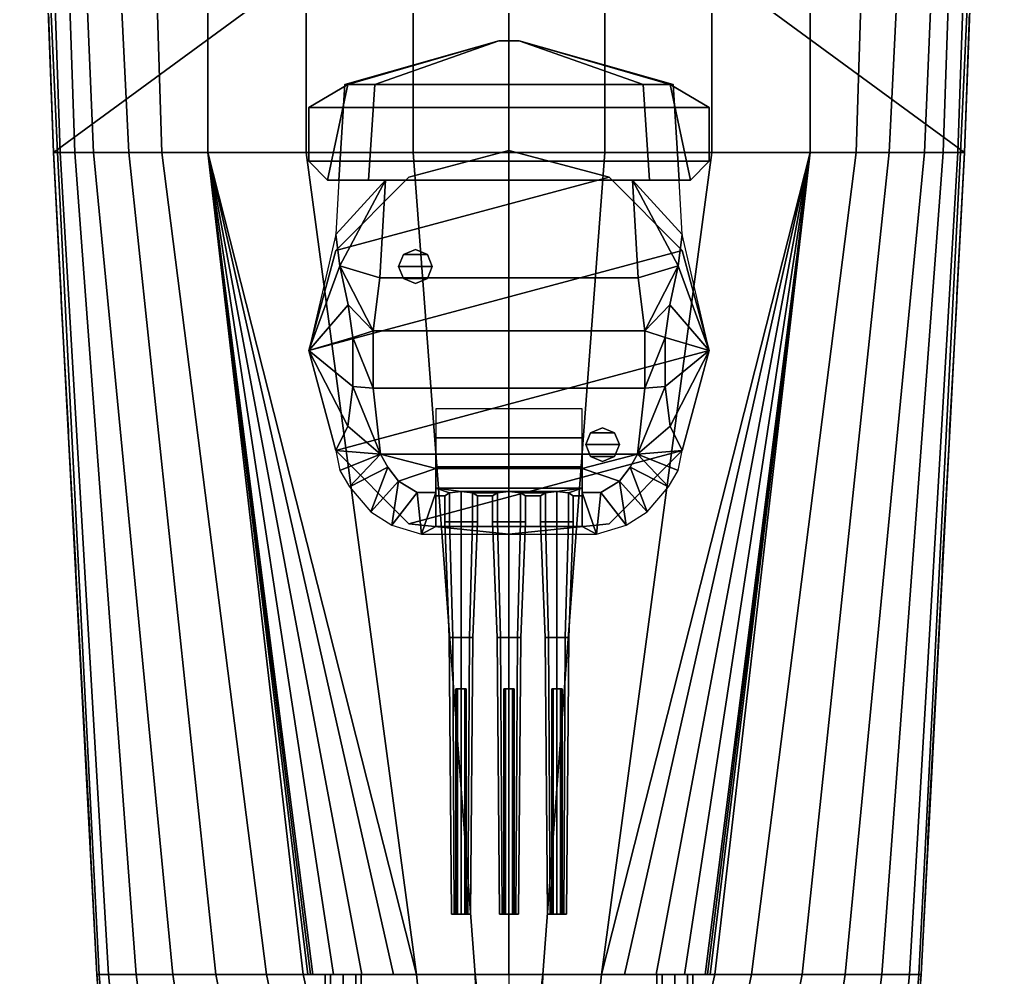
# Model space of a CAD drawing. Header units: millimetres. Extents: x -9 to 9, y -100 to 98.
# Drawn here: x -8.68 to 8.68, y -67.51 to -50.52 of the extents above; entities that cross this region are included whole.
import ezdxf

# ---------------------------------------------------------------- set-up
doc = ezdxf.new("R2010")
doc.units = ezdxf.units.MM
for name, color, linetype in [('barrel', 1, 'Continuous'), ('railings', 6, 'Continuous'), ('sleeve', 5, 'Continuous'), ('superstructure', 3, 'Continuous'), ('turret', 2, 'Continuous')]:
    doc.layers.add(name, color=color, linetype=linetype)

msp = doc.modelspace()

# ---------------------------------------------------------------- linework, layer by layer
for points in [[(-8.68, -38.17, 3.52), (-8.46, -38.17, 0.64), (-7.96, -52.88, 1.16), (-8.01, -52.88, 3.52)], [(-8.63, -38.17, 4.91), (-8.68, -38.17, 3.52), (-8.01, -52.88, 3.52), (-8.08, -52.88, 4.91)], [(-8.46, -38.17, 0.64), (-8.2, -38.17, -1.15), (-7.7, -52.88, -0.1), (-7.96, -52.88, 1.16)], [(-8.2, -38.17, -1.15), (-7.99, -38.17, -1.86), (-7.37, -52.88, -1.01), (-7.7, -52.88, -0.1)], [(-7.99, -38.17, -1.86), (-7.47, -38.17, -2.84), (-6.74, -52.88, -2.09), (-7.37, -52.88, -1.01)], [(-7.47, -38.17, -2.84), (-6.62, -38.17, -3.81), (-6.16, -52.88, -2.72), (-6.74, -52.88, -2.09)], [(-6.62, -38.17, -3.81), (-5.34, -38.17, -4.64), (-5.34, -52.88, -3.38), (-6.16, -52.88, -2.72)], [(-5.34, -38.17, -4.64), (-3.6, -38.17, -5.19), (-3.6, -52.88, -4.47), (-5.34, -52.88, -3.38)], [(-3.6, -38.17, -5.19), (-1.7, -38.17, -5.62), (-1.7, -52.88, -5.37), (-3.6, -52.88, -4.47)], [(0, -52.88, -5.97), (-1.7, -52.88, -5.37), (-1.7, -38.17, -5.62), (0, -38.17, -5.97)], [(0, -38.17, -5.97), (1.7, -38.17, -5.62), (1.7, -52.88, -5.37), (0, -52.88, -5.97)], [(3.6, -52.88, -4.47), (1.7, -52.88, -5.37), (1.7, -38.17, -5.62), (3.6, -38.17, -5.19)], [(5.34, -52.88, -3.38), (3.6, -52.88, -4.47), (3.6, -38.17, -5.19), (5.34, -38.17, -4.64)], [(6.16, -52.88, -2.72), (5.34, -52.88, -3.38), (5.34, -38.17, -4.64), (6.62, -38.17, -3.81)], [(6.74, -52.88, -2.09), (6.16, -52.88, -2.72), (6.62, -38.17, -3.81), (7.47, -38.17, -2.84)], [(7.37, -52.88, -1.01), (6.74, -52.88, -2.09), (7.47, -38.17, -2.84), (7.99, -38.17, -1.86)], [(7.7, -52.88, -0.1), (7.37, -52.88, -1.01), (7.99, -38.17, -1.86), (8.2, -38.17, -1.15)], [(7.96, -52.88, 1.16), (7.7, -52.88, -0.1), (8.2, -38.17, -1.15), (8.46, -38.17, 0.64)], [(8.01, -52.88, 3.52), (7.96, -52.88, 1.16), (8.46, -38.17, 0.64), (8.68, -38.17, 3.52)], [(8.08, -52.88, 4.91), (8.01, -52.88, 3.52), (8.68, -38.17, 3.52), (8.63, -38.17, 4.91)], [(-8.08, -52.88, 4.91), (-8.01, -52.88, 3.52), (-7.27, -67.46, 3.52), (-7.31, -67.46, 4.91)], [(-8.01, -52.88, 3.52), (-7.96, -52.88, 1.16), (-7.1, -67.46, 2.1), (-7.27, -67.46, 3.52)], [(-7.96, -52.88, 1.16), (-7.7, -52.88, -0.1), (-6.61, -67.46, 0.5), (-7.1, -67.46, 2.1)], [(-7.7, -52.88, -0.1), (-7.37, -52.88, -1.01), (-5.96, -67.46, -0.76), (-6.61, -67.46, 0.5)], [(-7.37, -52.88, -1.01), (-6.74, -52.88, -2.09), (-5.2, -67.46, -1.78), (-5.96, -67.46, -0.76)], [(-6.74, -52.88, -2.09), (-6.16, -52.88, -2.72), (-4.3, -67.46, -2.62), (-5.2, -67.46, -1.78)], [(-6.16, -52.88, -2.72), (-5.34, -52.88, -3.38), (-3.65, -67.46, -3.14), (-4.3, -67.46, -2.62)], [(-5.34, -52.88, -3.38), (-5.34, -52.88, -3.38), (-1.64, -67.46, -4.29), (-2.05, -67.46, -4.29)], [(-5.34, -52.88, -3.38), (-5.34, -52.88, -3.38), (-2.05, -67.46, -4.29), (-2.61, -67.46, -4.65)], [(-5.34, -52.88, -3.38), (-5.34, -52.88, -3.38), (-2.61, -67.46, -4.65), (-3.11, -67.46, -4.65)], [(-5.34, -52.88, -3.38), (-5.34, -52.88, -3.38), (-3.11, -67.46, -4.65), (-3.48, -67.46, -4.42)], [(-5.34, -52.88, -3.38), (-5.34, -52.88, -3.38), (-3.48, -67.46, -4.42), (-3.57, -67.46, -4.1)], [(-5.34, -52.88, -3.38), (-5.34, -52.88, -3.38), (-3.57, -67.46, -4.1), (-3.57, -67.46, -3.78)], [(-5.34, -52.88, -3.38), (-5.34, -52.88, -3.38), (-3.57, -67.46, -3.78), (-3.52, -67.46, -3.68)], [(-5.34, -52.88, -3.38), (-5.34, -52.88, -3.38), (-3.52, -67.46, -3.68), (-3.52, -67.46, -3.46)], [(-5.34, -52.88, -3.38), (-5.34, -52.88, -3.38), (-3.52, -67.46, -3.46), (-3.65, -67.46, -3.14)], [(-5.34, -52.88, -3.38), (-3.6, -52.88, -4.47), (-1.64, -67.46, -4.29)], [(-3.6, -52.88, -4.47), (-1.7, -52.88, -5.37), (-0.6, -67.46, -5.18), (-1.64, -67.46, -4.29)], [(-3.074, -54.615, 5.87), (1.775, -53.316, 5.87), (0, -52.84, 5.87), (-1.775, -53.316, 5.87)], [(0, -52.84, 4.91), (-1.775, -53.316, 4.91), (-1.775, -53.316, 5.87), (0, -52.84, 5.87)], [(0, -67.46, -5.97), (-0.6, -67.46, -5.18), (-1.7, -52.88, -5.37), (0, -52.88, -5.97)], [(1.775, -53.316, 4.91), (0, -52.84, 4.91), (0, -52.84, 5.87), (1.775, -53.316, 5.87)], [(0, -52.88, -5.97), (1.7, -52.88, -5.37), (0.6, -67.46, -5.18), (0, -67.46, -5.97)], [(1.64, -67.46, -4.29), (0.6, -67.46, -5.18), (1.7, -52.88, -5.37), (3.6, -52.88, -4.47)], [(1.64, -67.46, -4.29), (1.64, -67.46, -4.29), (3.6, -52.88, -4.47), (5.34, -52.88, -3.38)], [(2.05, -67.46, -4.29), (1.64, -67.46, -4.29), (5.34, -52.88, -3.38)], [(2.61, -67.46, -4.65), (2.05, -67.46, -4.29), (5.34, -52.88, -3.38)], [(3.11, -67.46, -4.65), (2.61, -67.46, -4.65), (5.34, -52.88, -3.38)], [(3.48, -67.46, -4.42), (3.11, -67.46, -4.65), (5.34, -52.88, -3.38)], [(3.57, -67.46, -4.1), (3.48, -67.46, -4.42), (5.34, -52.88, -3.38)], [(3.52, -67.46, -3.68), (3.57, -67.46, -3.78), (5.34, -52.88, -3.38)], [(3.52, -67.46, -3.46), (3.52, -67.46, -3.68), (5.34, -52.88, -3.38)], [(3.65, -67.46, -3.14), (3.52, -67.46, -3.46), (5.34, -52.88, -3.38)], [(3.57, -67.46, -3.78), (3.57, -67.46, -4.1), (5.34, -52.88, -3.38)], [(4.3, -67.46, -2.62), (3.65, -67.46, -3.14), (5.34, -52.88, -3.38), (6.16, -52.88, -2.72)], [(5.2, -67.46, -1.78), (4.3, -67.46, -2.62), (6.16, -52.88, -2.72), (6.74, -52.88, -2.09)], [(5.96, -67.46, -0.76), (5.2, -67.46, -1.78), (6.74, -52.88, -2.09), (7.37, -52.88, -1.01)], [(6.61, -67.46, 0.5), (5.96, -67.46, -0.76), (7.37, -52.88, -1.01), (7.7, -52.88, -0.1)], [(7.1, -67.46, 2.1), (6.61, -67.46, 0.5), (7.7, -52.88, -0.1), (7.96, -52.88, 1.16)], [(7.27, -67.46, 3.52), (7.1, -67.46, 2.1), (7.96, -52.88, 1.16), (8.01, -52.88, 3.52)], [(7.31, -67.46, 4.91), (7.27, -67.46, 3.52), (8.01, -52.88, 3.52), (8.08, -52.88, 4.91)], [(-3.55, -56.39, 5.87), (3.074, -54.615, 5.87), (1.775, -53.316, 5.87), (-3.074, -54.615, 5.87)], [(-1.775, -53.316, 4.91), (-3.074, -54.615, 4.91), (-3.074, -54.615, 5.87), (-1.775, -53.316, 5.87)], [(3.074, -54.615, 4.91), (1.775, -53.316, 4.91), (1.775, -53.316, 5.87), (3.074, -54.615, 5.87)], [(-3.074, -54.615, 4.91), (-3.55, -56.39, 4.91), (-3.55, -56.39, 5.87), (-3.074, -54.615, 5.87)], [(-3.074, -58.165, 5.87), (3.55, -56.39, 5.87), (3.074, -54.615, 5.87), (-3.55, -56.39, 5.87)], [(3.55, -56.39, 4.91), (3.074, -54.615, 4.91), (3.074, -54.615, 5.87), (3.55, -56.39, 5.87)], [(-3.55, -56.39, 4.91), (-3.074, -58.165, 4.91), (-3.074, -58.165, 5.87), (-3.55, -56.39, 5.87)], [(-1.775, -59.464, 5.87), (3.074, -58.165, 5.87), (3.55, -56.39, 5.87), (-3.074, -58.165, 5.87)], [(3.074, -58.165, 4.91), (3.55, -56.39, 4.91), (3.55, -56.39, 5.87), (3.074, -58.165, 5.87)], [(-3.074, -58.165, 4.91), (-1.775, -59.464, 4.91), (-1.775, -59.464, 5.87), (-3.074, -58.165, 5.87)], [(0, -59.65, 5.87), (1.775, -59.464, 5.87), (3.074, -58.165, 5.87), (-1.775, -59.464, 5.87)], [(1.775, -59.464, 4.91), (3.074, -58.165, 4.91), (3.074, -58.165, 5.87), (1.775, -59.464, 5.87)], [(-1.775, -59.464, 4.91), (0, -59.65, 4.91), (0, -59.65, 5.87), (-1.775, -59.464, 5.87)], [(0, -59.65, 4.91), (1.775, -59.464, 4.91), (1.775, -59.464, 5.87), (0, -59.65, 5.87)], [(-7.31, -67.46, 4.91), (-7.27, -67.46, 3.52), (-6.05, -82.18, 3.52), (-6.21, -82.18, 4.94)], [(-7.27, -67.46, 3.52), (-7.1, -67.46, 2.1), (-5.59, -82.18, 2.1), (-6.05, -82.18, 3.52)], [(-7.1, -67.46, 2.1), (-6.61, -67.46, 0.5), (-4.76, -82.18, 0.5), (-5.59, -82.18, 2.1)], [(-6.61, -67.46, 0.5), (-5.96, -67.46, -0.76), (-3.67, -82.18, -0.76), (-4.76, -82.18, 0.5)], [(-5.96, -67.46, -0.76), (-5.2, -67.46, -1.78), (-2.27, -82.18, -1.78), (-3.67, -82.18, -0.76)], [(-5.2, -67.46, -1.78), (-4.3, -67.46, -2.62), (-1.22, -82.18, -2.15), (-2.27, -82.18, -1.78)], [(-4.3, -67.46, -2.62), (-3.65, -67.46, -3.14), (-0.29, -82.18, -2.91), (-1.22, -82.18, -2.15)], [(-3.65, -67.46, -3.14), (-1.64, -67.46, -4.29), (-0.15, -82.18, -3.04), (-0.29, -82.18, -2.91)], [(-3.52, -67.46, -3.46), (-1.64, -67.46, -4.29), (-1.64, -67.46, -4.29), (-3.65, -67.46, -3.14)], [(-3.48, -67.46, -4.42), (-3.11, -67.46, -4.65), (-2.61, -67.46, -4.65), (-3.57, -67.46, -4.1)], [(-3.57, -67.46, -4.1), (-2.61, -67.46, -4.65), (-2.05, -67.46, -4.29), (-3.57, -67.46, -3.78)], [(-3.57, -67.46, -3.78), (-2.05, -67.46, -4.29), (-1.64, -67.46, -4.29), (-3.52, -67.46, -3.68)], [(-3.52, -67.46, -3.68), (-1.64, -67.46, -4.29), (-1.64, -67.46, -4.29), (-3.52, -67.46, -3.46)], [(-3.26, -77.27, -4.35), (-3.166, -77.27, -4.124), (-3.166, -67.46, -3.874), (-3.26, -67.46, -4.1)], [(-3.166, -77.27, -4.576), (-3.26, -77.27, -4.35), (-3.26, -67.46, -4.1), (-3.166, -67.46, -4.326)], [(-3.166, -77.27, -4.124), (-2.94, -77.27, -4.03), (-2.94, -67.46, -3.78), (-3.166, -67.46, -3.874)], [(-2.94, -77.27, -4.67), (-3.166, -77.27, -4.576), (-3.166, -67.46, -4.326), (-2.94, -67.46, -4.42)], [(-2.94, -77.27, -4.03), (-2.714, -77.27, -4.124), (-2.714, -67.46, -3.874), (-2.94, -67.46, -3.78)], [(-2.714, -77.27, -4.576), (-2.94, -77.27, -4.67), (-2.94, -67.46, -4.42), (-2.714, -67.46, -4.326)], [(-2.714, -77.27, -4.124), (-2.62, -77.27, -4.35), (-2.62, -67.46, -4.1), (-2.714, -67.46, -3.874)], [(-2.62, -77.27, -4.35), (-2.714, -77.27, -4.576), (-2.714, -67.46, -4.326), (-2.62, -67.46, -4.1)], [(-1.64, -67.46, -4.29), (-0.6, -67.46, -5.18), (-0.15, -82.18, -3.04)], [(0, -72.51, -5.97), (0, -72.51, -5.97), (-0.6, -67.46, -5.18), (0, -67.46, -5.97)], [(0, -72.51, -5.97), (0, -72.51, -5.97), (-0.15, -80.46, -3.56), (-0.6, -67.46, -5.18)], [(-0.15, -82.18, -3.04), (-0.6, -67.46, -5.18), (-0.15, -80.46, -3.56)], [(0.6, -67.46, -5.18), (0.15, -80.46, -3.56), (0, -72.51, -5.97)], [(0.29, -82.18, -2.91), (0.15, -82.18, -3.04), (1.64, -67.46, -4.29), (3.65, -67.46, -3.14)], [(0.15, -82.18, -3.04), (0.15, -82.18, -3.04), (0.6, -67.46, -5.18), (1.64, -67.46, -4.29)], [(0.15, -80.46, -3.56), (0.15, -80.46, -3.56), (0.6, -67.46, -5.18), (0.15, -82.18, -3.04)], [(1.22, -82.18, -2.15), (0.29, -82.18, -2.91), (3.65, -67.46, -3.14), (4.3, -67.46, -2.62)], [(2.27, -82.18, -1.78), (1.22, -82.18, -2.15), (4.3, -67.46, -2.62), (5.2, -67.46, -1.78)], [(3.52, -67.46, -3.68), (1.64, -67.46, -4.29), (2.05, -67.46, -4.29), (3.57, -67.46, -3.78)], [(3.52, -67.46, -3.46), (1.64, -67.46, -4.29), (1.64, -67.46, -4.29), (3.52, -67.46, -3.68)], [(3.65, -67.46, -3.14), (1.64, -67.46, -4.29), (1.64, -67.46, -4.29), (3.52, -67.46, -3.46)], [(3.57, -67.46, -3.78), (2.05, -67.46, -4.29), (2.61, -67.46, -4.65), (3.57, -67.46, -4.1)], [(3.67, -82.18, -0.76), (2.27, -82.18, -1.78), (5.2, -67.46, -1.78), (5.96, -67.46, -0.76)], [(3.57, -67.46, -4.1), (2.61, -67.46, -4.65), (3.11, -67.46, -4.65), (3.48, -67.46, -4.42)], [(2.62, -77.27, -4.35), (2.714, -77.27, -4.124), (2.714, -67.46, -3.874), (2.62, -67.46, -4.1)], [(2.714, -77.27, -4.576), (2.62, -77.27, -4.35), (2.62, -67.46, -4.1), (2.714, -67.46, -4.326)], [(2.714, -77.27, -4.124), (2.94, -77.27, -4.03), (2.94, -67.46, -3.78), (2.714, -67.46, -3.874)], [(2.94, -77.27, -4.67), (2.714, -77.27, -4.576), (2.714, -67.46, -4.326), (2.94, -67.46, -4.42)], [(2.94, -77.27, -4.03), (3.166, -77.27, -4.124), (3.166, -67.46, -3.874), (2.94, -67.46, -3.78)], [(3.166, -77.27, -4.576), (2.94, -77.27, -4.67), (2.94, -67.46, -4.42), (3.166, -67.46, -4.326)], [(3.166, -77.27, -4.124), (3.26, -77.27, -4.35), (3.26, -67.46, -4.1), (3.166, -67.46, -3.874)], [(3.26, -77.27, -4.35), (3.166, -77.27, -4.576), (3.166, -67.46, -4.326), (3.26, -67.46, -4.1)], [(4.76, -82.18, 0.5), (3.67, -82.18, -0.76), (5.96, -67.46, -0.76), (6.61, -67.46, 0.5)], [(5.59, -82.18, 2.1), (4.76, -82.18, 0.5), (6.61, -67.46, 0.5), (7.1, -67.46, 2.1)], [(6.05, -82.18, 3.52), (5.59, -82.18, 2.1), (7.1, -67.46, 2.1), (7.27, -67.46, 3.52)], [(6.21, -82.18, 4.94), (6.05, -82.18, 3.52), (7.27, -67.46, 3.52), (7.31, -67.46, 4.91)]]:
    msp.add_3dface(points)
at = {"layer": 'barrel'}
for points in [[(-1.055, -59.43, 7.535), (-1.14, -59.43, 7.33), (-1.06, -61.48, 7.33), (-0.998, -61.48, 7.478)], [(-1.14, -59.43, 7.33), (-1.055, -59.43, 7.125), (-0.998, -61.48, 7.182), (-1.06, -61.48, 7.33)], [(-0.85, -59.43, 7.62), (-1.055, -59.43, 7.535), (-0.998, -61.48, 7.478), (-0.85, -61.48, 7.54)], [(-1.055, -59.43, 7.125), (-0.85, -59.43, 7.04), (-0.85, -61.48, 7.12), (-0.998, -61.48, 7.182)], [(-0.645, -59.43, 7.535), (-0.85, -59.43, 7.62), (-0.85, -61.48, 7.54), (-0.702, -61.48, 7.478)], [(-0.85, -59.43, 7.04), (-0.645, -59.43, 7.125), (-0.702, -61.48, 7.182), (-0.85, -61.48, 7.12)], [(-0.56, -59.43, 7.33), (-0.645, -59.43, 7.535), (-0.702, -61.48, 7.478), (-0.64, -61.48, 7.33)], [(-0.645, -59.43, 7.125), (-0.56, -59.43, 7.33), (-0.64, -61.48, 7.33), (-0.702, -61.48, 7.182)], [(-0.29, -59.43, 7.33), (-0.205, -59.43, 7.125), (-0.148, -61.48, 7.182), (-0.21, -61.48, 7.33)], [(-0.205, -59.43, 7.535), (-0.29, -59.43, 7.33), (-0.21, -61.48, 7.33), (-0.148, -61.48, 7.478)], [(-0.205, -59.43, 7.125), (0, -59.43, 7.04), (0, -61.48, 7.12), (-0.148, -61.48, 7.182)], [(0, -59.43, 7.62), (-0.205, -59.43, 7.535), (-0.148, -61.48, 7.478), (0, -61.48, 7.54)], [(0, -59.43, 7.04), (0.205, -59.43, 7.125), (0.148, -61.48, 7.182), (0, -61.48, 7.12)], [(0.205, -59.43, 7.535), (0, -59.43, 7.62), (0, -61.48, 7.54), (0.148, -61.48, 7.478)], [(0.205, -59.43, 7.125), (0.29, -59.43, 7.33), (0.21, -61.48, 7.33), (0.148, -61.48, 7.182)], [(0.29, -59.43, 7.33), (0.205, -59.43, 7.535), (0.148, -61.48, 7.478), (0.21, -61.48, 7.33)], [(0.645, -59.43, 7.535), (0.56, -59.43, 7.33), (0.64, -61.48, 7.33), (0.702, -61.48, 7.478)], [(0.56, -59.43, 7.33), (0.645, -59.43, 7.125), (0.702, -61.48, 7.182), (0.64, -61.48, 7.33)], [(0.85, -59.43, 7.62), (0.645, -59.43, 7.535), (0.702, -61.48, 7.478), (0.85, -61.48, 7.54)], [(0.645, -59.43, 7.125), (0.85, -59.43, 7.04), (0.85, -61.48, 7.12), (0.702, -61.48, 7.182)], [(1.055, -59.43, 7.535), (0.85, -59.43, 7.62), (0.85, -61.48, 7.54), (0.998, -61.48, 7.478)], [(0.85, -59.43, 7.04), (1.055, -59.43, 7.125), (0.998, -61.48, 7.182), (0.85, -61.48, 7.12)], [(1.14, -59.43, 7.33), (1.055, -59.43, 7.535), (0.998, -61.48, 7.478), (1.06, -61.48, 7.33)], [(1.055, -59.43, 7.125), (1.14, -59.43, 7.33), (1.06, -61.48, 7.33), (0.998, -61.48, 7.182)], [(-0.998, -61.48, 7.478), (-1.06, -61.48, 7.33), (-1.02, -66.39, 7.33), (-0.97, -66.39, 7.45)], [(-1.06, -61.48, 7.33), (-0.998, -61.48, 7.182), (-0.97, -66.39, 7.21), (-1.02, -66.39, 7.33)], [(-0.85, -61.48, 7.54), (-0.998, -61.48, 7.478), (-0.97, -66.39, 7.45), (-0.85, -66.39, 7.5)], [(-0.998, -61.48, 7.182), (-0.85, -61.48, 7.12), (-0.85, -66.39, 7.16), (-0.97, -66.39, 7.21)], [(-0.702, -61.48, 7.478), (-0.85, -61.48, 7.54), (-0.85, -66.39, 7.5), (-0.73, -66.39, 7.45)], [(-0.85, -61.48, 7.12), (-0.702, -61.48, 7.182), (-0.73, -66.39, 7.21), (-0.85, -66.39, 7.16)], [(-0.64, -61.48, 7.33), (-0.702, -61.48, 7.478), (-0.73, -66.39, 7.45), (-0.68, -66.39, 7.33)], [(-0.702, -61.48, 7.182), (-0.64, -61.48, 7.33), (-0.68, -66.39, 7.33), (-0.73, -66.39, 7.21)], [(-0.21, -61.48, 7.33), (-0.148, -61.48, 7.182), (-0.12, -66.39, 7.21), (-0.17, -66.39, 7.33)], [(-0.148, -61.48, 7.478), (-0.21, -61.48, 7.33), (-0.17, -66.39, 7.33), (-0.12, -66.39, 7.45)], [(-0.148, -61.48, 7.182), (0, -61.48, 7.12), (0, -66.39, 7.16), (-0.12, -66.39, 7.21)], [(0, -61.48, 7.54), (-0.148, -61.48, 7.478), (-0.12, -66.39, 7.45), (0, -66.39, 7.5)], [(0, -61.48, 7.12), (0.148, -61.48, 7.182), (0.12, -66.39, 7.21), (0, -66.39, 7.16)], [(0.148, -61.48, 7.478), (0, -61.48, 7.54), (0, -66.39, 7.5), (0.12, -66.39, 7.45)], [(0.148, -61.48, 7.182), (0.21, -61.48, 7.33), (0.17, -66.39, 7.33), (0.12, -66.39, 7.21)], [(0.21, -61.48, 7.33), (0.148, -61.48, 7.478), (0.12, -66.39, 7.45), (0.17, -66.39, 7.33)], [(0.702, -61.48, 7.478), (0.64, -61.48, 7.33), (0.68, -66.39, 7.33), (0.73, -66.39, 7.45)], [(0.64, -61.48, 7.33), (0.702, -61.48, 7.182), (0.73, -66.39, 7.21), (0.68, -66.39, 7.33)], [(0.85, -61.48, 7.54), (0.702, -61.48, 7.478), (0.73, -66.39, 7.45), (0.85, -66.39, 7.5)], [(0.702, -61.48, 7.182), (0.85, -61.48, 7.12), (0.85, -66.39, 7.16), (0.73, -66.39, 7.21)], [(0.998, -61.48, 7.478), (0.85, -61.48, 7.54), (0.85, -66.39, 7.5), (0.97, -66.39, 7.45)], [(0.85, -61.48, 7.12), (0.998, -61.48, 7.182), (0.97, -66.39, 7.21), (0.85, -66.39, 7.16)], [(1.06, -61.48, 7.33), (0.998, -61.48, 7.478), (0.97, -66.39, 7.45), (1.02, -66.39, 7.33)], [(0.998, -61.48, 7.182), (1.06, -61.48, 7.33), (1.02, -66.39, 7.33), (0.97, -66.39, 7.21)], [(-0.94, -66.39, 7.33), (-0.914, -66.39, 7.266), (-0.914, -62.39, 7.266), (-0.94, -62.39, 7.33)], [(-0.914, -66.39, 7.394), (-0.94, -66.39, 7.33), (-0.94, -62.39, 7.33), (-0.914, -62.39, 7.394)], [(-0.914, -66.39, 7.266), (-0.85, -66.39, 7.24), (-0.85, -62.39, 7.24), (-0.914, -62.39, 7.266)], [(-0.85, -66.39, 7.42), (-0.914, -66.39, 7.394), (-0.914, -62.39, 7.394), (-0.85, -62.39, 7.42)], [(-0.85, -66.39, 7.24), (-0.786, -66.39, 7.266), (-0.786, -62.39, 7.266), (-0.85, -62.39, 7.24)], [(-0.786, -66.39, 7.394), (-0.85, -66.39, 7.42), (-0.85, -62.39, 7.42), (-0.786, -62.39, 7.394)], [(-0.786, -66.39, 7.266), (-0.76, -66.39, 7.33), (-0.76, -62.39, 7.33), (-0.786, -62.39, 7.266)], [(-0.76, -66.39, 7.33), (-0.786, -66.39, 7.394), (-0.786, -62.39, 7.394), (-0.76, -62.39, 7.33)], [(-0.064, -66.39, 7.394), (-0.09, -66.39, 7.33), (-0.09, -62.39, 7.33), (-0.064, -62.39, 7.394)], [(-0.09, -66.39, 7.33), (-0.064, -66.39, 7.266), (-0.064, -62.39, 7.266), (-0.09, -62.39, 7.33)], [(0, -66.39, 7.42), (-0.064, -66.39, 7.394), (-0.064, -62.39, 7.394), (0, -62.39, 7.42)], [(-0.064, -66.39, 7.266), (0, -66.39, 7.24), (0, -62.39, 7.24), (-0.064, -62.39, 7.266)], [(0.064, -66.39, 7.394), (0, -66.39, 7.42), (0, -62.39, 7.42), (0.064, -62.39, 7.394)], [(0, -66.39, 7.24), (0.064, -66.39, 7.266), (0.064, -62.39, 7.266), (0, -62.39, 7.24)], [(0.09, -66.39, 7.33), (0.064, -66.39, 7.394), (0.064, -62.39, 7.394), (0.09, -62.39, 7.33)], [(0.064, -66.39, 7.266), (0.09, -66.39, 7.33), (0.09, -62.39, 7.33), (0.064, -62.39, 7.266)], [(0.76, -66.39, 7.33), (0.786, -66.39, 7.266), (0.786, -62.39, 7.266), (0.76, -62.39, 7.33)], [(0.786, -66.39, 7.394), (0.76, -66.39, 7.33), (0.76, -62.39, 7.33), (0.786, -62.39, 7.394)], [(0.786, -66.39, 7.266), (0.85, -66.39, 7.24), (0.85, -62.39, 7.24), (0.786, -62.39, 7.266)], [(0.85, -66.39, 7.42), (0.786, -66.39, 7.394), (0.786, -62.39, 7.394), (0.85, -62.39, 7.42)], [(0.85, -66.39, 7.24), (0.914, -66.39, 7.266), (0.914, -62.39, 7.266), (0.85, -62.39, 7.24)], [(0.914, -66.39, 7.394), (0.85, -66.39, 7.42), (0.85, -62.39, 7.42), (0.914, -62.39, 7.394)], [(0.914, -66.39, 7.266), (0.94, -66.39, 7.33), (0.94, -62.39, 7.33), (0.914, -62.39, 7.266)], [(0.94, -66.39, 7.33), (0.914, -66.39, 7.394), (0.914, -62.39, 7.394), (0.94, -62.39, 7.33)], [(-0.97, -66.39, 7.45), (-1.02, -66.39, 7.33), (-0.94, -66.39, 7.33), (-0.914, -66.39, 7.394)], [(-1.02, -66.39, 7.33), (-0.97, -66.39, 7.21), (-0.914, -66.39, 7.266), (-0.94, -66.39, 7.33)], [(-0.85, -66.39, 7.5), (-0.97, -66.39, 7.45), (-0.914, -66.39, 7.394), (-0.85, -66.39, 7.42)], [(-0.97, -66.39, 7.21), (-0.85, -66.39, 7.16), (-0.85, -66.39, 7.24), (-0.914, -66.39, 7.266)], [(-0.85, -66.39, 7.16), (-0.73, -66.39, 7.21), (-0.786, -66.39, 7.266), (-0.85, -66.39, 7.24)], [(-0.73, -66.39, 7.45), (-0.85, -66.39, 7.5), (-0.85, -66.39, 7.42), (-0.786, -66.39, 7.394)], [(-0.73, -66.39, 7.21), (-0.68, -66.39, 7.33), (-0.76, -66.39, 7.33), (-0.786, -66.39, 7.266)], [(-0.68, -66.39, 7.33), (-0.73, -66.39, 7.45), (-0.786, -66.39, 7.394), (-0.76, -66.39, 7.33)], [(-0.17, -66.39, 7.33), (-0.12, -66.39, 7.21), (-0.064, -66.39, 7.266), (-0.09, -66.39, 7.33)], [(-0.12, -66.39, 7.45), (-0.17, -66.39, 7.33), (-0.09, -66.39, 7.33), (-0.064, -66.39, 7.394)], [(-0.12, -66.39, 7.21), (0, -66.39, 7.16), (0, -66.39, 7.24), (-0.064, -66.39, 7.266)], [(0, -66.39, 7.5), (-0.12, -66.39, 7.45), (-0.064, -66.39, 7.394), (0, -66.39, 7.42)], [(0.12, -66.39, 7.45), (0, -66.39, 7.5), (0, -66.39, 7.42), (0.064, -66.39, 7.394)], [(0, -66.39, 7.16), (0.12, -66.39, 7.21), (0.064, -66.39, 7.266), (0, -66.39, 7.24)], [(0.17, -66.39, 7.33), (0.12, -66.39, 7.45), (0.064, -66.39, 7.394), (0.09, -66.39, 7.33)], [(0.12, -66.39, 7.21), (0.17, -66.39, 7.33), (0.09, -66.39, 7.33), (0.064, -66.39, 7.266)], [(0.73, -66.39, 7.45), (0.68, -66.39, 7.33), (0.76, -66.39, 7.33), (0.786, -66.39, 7.394)], [(0.68, -66.39, 7.33), (0.73, -66.39, 7.21), (0.786, -66.39, 7.266), (0.76, -66.39, 7.33)], [(0.85, -66.39, 7.5), (0.73, -66.39, 7.45), (0.786, -66.39, 7.394), (0.85, -66.39, 7.42)], [(0.73, -66.39, 7.21), (0.85, -66.39, 7.16), (0.85, -66.39, 7.24), (0.786, -66.39, 7.266)], [(0.85, -66.39, 7.16), (0.97, -66.39, 7.21), (0.914, -66.39, 7.266), (0.85, -66.39, 7.24)], [(0.97, -66.39, 7.45), (0.85, -66.39, 7.5), (0.85, -66.39, 7.42), (0.914, -66.39, 7.394)], [(0.97, -66.39, 7.21), (1.02, -66.39, 7.33), (0.94, -66.39, 7.33), (0.914, -66.39, 7.266)], [(1.02, -66.39, 7.33), (0.97, -66.39, 7.45), (0.914, -66.39, 7.394), (0.94, -66.39, 7.33)]]:
    msp.add_3dface(points, dxfattribs=at)
at = {"layer": 'railings'}
for points in [[(-8.16, -50.57, 4.91), (-8.16, -50.57, 5.94), (-8.16, -50.47, 5.94), (-8.16, -50.47, 4.91)], [(-8.16, -50.47, 4.91), (-8.16, -50.47, 5.94), (-8.16, -50.57, 5.94), (-8.16, -50.57, 4.91)], [(8.16, -50.47, 4.91), (8.16, -50.47, 5.94), (8.16, -50.57, 5.94), (8.16, -50.57, 4.91)], [(8.16, -50.57, 4.91), (8.16, -50.57, 5.94), (8.16, -50.47, 5.94), (8.16, -50.47, 4.91)], [(-8.08, -52.88, 5.83), (-8.16, -50.57, 5.83), (-8.16, -50.57, 5.94), (-8.08, -52.88, 5.94)], [(-8.08, -52.88, 5.94), (-8.16, -50.57, 5.94), (-8.16, -50.57, 5.83), (-8.08, -52.88, 5.83)], [(-8.08, -52.88, 5.47), (-8.16, -50.57, 5.47), (-8.16, -50.57, 5.36), (-8.08, -52.88, 5.36)], [(-8.08, -52.88, 5.36), (-8.16, -50.57, 5.36), (-8.16, -50.57, 5.47), (-8.08, -52.88, 5.47)], [(8.08, -52.88, 5.36), (8.16, -50.57, 5.36), (8.16, -50.57, 5.47), (8.08, -52.88, 5.47)], [(8.08, -52.88, 5.47), (8.16, -50.57, 5.47), (8.16, -50.57, 5.36), (8.08, -52.88, 5.36)], [(8.08, -52.88, 5.94), (8.16, -50.57, 5.94), (8.16, -50.57, 5.83), (8.08, -52.88, 5.83)], [(8.08, -52.88, 5.83), (8.16, -50.57, 5.83), (8.16, -50.57, 5.94), (8.08, -52.88, 5.94)], [(-8.08, -52.88, 4.91), (-8.08, -52.88, 5.94), (-8.07, -52.98, 5.94), (-8.07, -52.98, 4.91)], [(-8.07, -52.98, 4.91), (-8.07, -52.98, 5.94), (-8.08, -52.88, 5.94), (-8.08, -52.88, 4.91)], [(8.07, -52.98, 4.91), (8.07, -52.98, 5.94), (8.08, -52.88, 5.94), (8.08, -52.88, 4.91)], [(8.08, -52.88, 4.91), (8.08, -52.88, 5.94), (8.07, -52.98, 5.94), (8.07, -52.98, 4.91)], [(-7.94, -55.41, 5.94), (-8.07, -52.98, 5.94), (-8.07, -52.98, 5.83), (-7.94, -55.41, 5.83)], [(-7.94, -55.41, 5.83), (-8.07, -52.98, 5.83), (-8.07, -52.98, 5.94), (-7.94, -55.41, 5.94)], [(-7.94, -55.41, 5.36), (-8.07, -52.98, 5.36), (-8.07, -52.98, 5.47), (-7.94, -55.41, 5.47)], [(-7.94, -55.41, 5.47), (-8.07, -52.98, 5.47), (-8.07, -52.98, 5.36), (-7.94, -55.41, 5.36)], [(7.94, -55.41, 5.47), (8.07, -52.98, 5.47), (8.07, -52.98, 5.36), (7.94, -55.41, 5.36)], [(7.94, -55.41, 5.36), (8.07, -52.98, 5.36), (8.07, -52.98, 5.47), (7.94, -55.41, 5.47)], [(7.94, -55.41, 5.83), (8.07, -52.98, 5.83), (8.07, -52.98, 5.94), (7.94, -55.41, 5.94)], [(7.94, -55.41, 5.94), (8.07, -52.98, 5.94), (8.07, -52.98, 5.83), (7.94, -55.41, 5.83)], [(-7.94, -55.51, 4.91), (-7.94, -55.51, 5.94), (-7.94, -55.41, 5.94), (-7.94, -55.41, 4.91)], [(-7.94, -55.41, 4.91), (-7.94, -55.41, 5.94), (-7.94, -55.51, 5.94), (-7.94, -55.51, 4.91)], [(-7.81, -57.82, 5.83), (-7.94, -55.51, 5.83), (-7.94, -55.51, 5.94), (-7.81, -57.82, 5.94)], [(-7.81, -57.82, 5.94), (-7.94, -55.51, 5.94), (-7.94, -55.51, 5.83), (-7.81, -57.82, 5.83)], [(-7.81, -57.82, 5.47), (-7.94, -55.51, 5.47), (-7.94, -55.51, 5.36), (-7.81, -57.82, 5.36)], [(-7.81, -57.82, 5.36), (-7.94, -55.51, 5.36), (-7.94, -55.51, 5.47), (-7.81, -57.82, 5.47)], [(7.81, -57.82, 5.36), (7.94, -55.51, 5.36), (7.94, -55.51, 5.47), (7.81, -57.82, 5.47)], [(7.81, -57.82, 5.47), (7.94, -55.51, 5.47), (7.94, -55.51, 5.36), (7.81, -57.82, 5.36)], [(7.81, -57.82, 5.94), (7.94, -55.51, 5.94), (7.94, -55.51, 5.83), (7.81, -57.82, 5.83)], [(7.81, -57.82, 5.83), (7.94, -55.51, 5.83), (7.94, -55.51, 5.94), (7.81, -57.82, 5.94)], [(7.94, -55.41, 4.91), (7.94, -55.41, 5.94), (7.94, -55.51, 5.94), (7.94, -55.51, 4.91)], [(7.94, -55.51, 4.91), (7.94, -55.51, 5.94), (7.94, -55.41, 5.94), (7.94, -55.41, 4.91)], [(-7.81, -57.82, 4.91), (-7.81, -57.82, 5.94), (-7.81, -57.92, 5.94), (-7.81, -57.92, 4.91)], [(-7.81, -57.92, 4.91), (-7.81, -57.92, 5.94), (-7.81, -57.82, 5.94), (-7.81, -57.82, 4.91)], [(-7.68, -60.23, 5.94), (-7.81, -57.92, 5.94), (-7.81, -57.92, 5.83), (-7.69, -60.23, 5.83)], [(-7.69, -60.23, 5.83), (-7.81, -57.92, 5.83), (-7.81, -57.92, 5.94), (-7.68, -60.23, 5.94)], [(-7.69, -60.23, 5.36), (-7.81, -57.92, 5.36), (-7.81, -57.92, 5.47), (-7.68, -60.23, 5.47)], [(-7.68, -60.23, 5.47), (-7.81, -57.92, 5.47), (-7.81, -57.92, 5.36), (-7.69, -60.23, 5.36)], [(7.68, -60.23, 5.47), (7.81, -57.92, 5.47), (7.81, -57.92, 5.36), (7.69, -60.23, 5.36)], [(7.69, -60.23, 5.36), (7.81, -57.92, 5.36), (7.81, -57.92, 5.47), (7.68, -60.23, 5.47)], [(7.69, -60.23, 5.83), (7.81, -57.92, 5.83), (7.81, -57.92, 5.94), (7.68, -60.23, 5.94)], [(7.68, -60.23, 5.94), (7.81, -57.92, 5.94), (7.81, -57.92, 5.83), (7.69, -60.23, 5.83)], [(7.81, -57.92, 4.91), (7.81, -57.92, 5.94), (7.81, -57.82, 5.94), (7.81, -57.82, 4.91)], [(7.81, -57.82, 4.91), (7.81, -57.82, 5.94), (7.81, -57.92, 5.94), (7.81, -57.92, 4.91)], [(-7.68, -60.33, 4.91), (-7.68, -60.33, 5.94), (-7.68, -60.23, 5.94), (-7.69, -60.23, 4.91)], [(-7.69, -60.23, 4.91), (-7.68, -60.23, 5.94), (-7.68, -60.33, 5.94), (-7.68, -60.33, 4.91)], [(7.69, -60.23, 4.91), (7.68, -60.23, 5.94), (7.68, -60.33, 5.94), (7.68, -60.33, 4.91)], [(7.68, -60.33, 4.91), (7.68, -60.33, 5.94), (7.68, -60.23, 5.94), (7.69, -60.23, 4.91)], [(-7.56, -62.64, 5.83), (-7.68, -60.33, 5.83), (-7.68, -60.33, 5.94), (-7.56, -62.64, 5.94)], [(-7.56, -62.64, 5.94), (-7.68, -60.33, 5.94), (-7.68, -60.33, 5.83), (-7.56, -62.64, 5.83)], [(-7.56, -62.64, 5.47), (-7.68, -60.33, 5.47), (-7.68, -60.33, 5.36), (-7.56, -62.64, 5.36)], [(-7.56, -62.64, 5.36), (-7.68, -60.33, 5.36), (-7.68, -60.33, 5.47), (-7.56, -62.64, 5.47)], [(7.56, -62.64, 5.36), (7.68, -60.33, 5.36), (7.68, -60.33, 5.47), (7.56, -62.64, 5.47)], [(7.56, -62.64, 5.47), (7.68, -60.33, 5.47), (7.68, -60.33, 5.36), (7.56, -62.64, 5.36)], [(7.56, -62.64, 5.94), (7.68, -60.33, 5.94), (7.68, -60.33, 5.83), (7.56, -62.64, 5.83)], [(7.56, -62.64, 5.83), (7.68, -60.33, 5.83), (7.68, -60.33, 5.94), (7.56, -62.64, 5.94)], [(-7.56, -62.64, 4.91), (-7.56, -62.64, 5.94), (-7.55, -62.74, 5.94), (-7.55, -62.74, 4.91)], [(-7.55, -62.74, 4.91), (-7.55, -62.74, 5.94), (-7.56, -62.64, 5.94), (-7.56, -62.64, 4.91)], [(7.55, -62.74, 4.91), (7.55, -62.74, 5.94), (7.56, -62.64, 5.94), (7.56, -62.64, 4.91)], [(7.56, -62.64, 4.91), (7.56, -62.64, 5.94), (7.55, -62.74, 5.94), (7.55, -62.74, 4.91)], [(-7.43, -65.05, 5.94), (-7.55, -62.74, 5.94), (-7.55, -62.74, 5.83), (-7.43, -65.05, 5.83)], [(-7.43, -65.05, 5.83), (-7.55, -62.74, 5.83), (-7.55, -62.74, 5.94), (-7.43, -65.05, 5.94)], [(-7.43, -65.05, 5.36), (-7.55, -62.74, 5.36), (-7.55, -62.74, 5.47), (-7.43, -65.05, 5.47)], [(-7.43, -65.05, 5.47), (-7.55, -62.74, 5.47), (-7.55, -62.74, 5.36), (-7.43, -65.05, 5.36)], [(7.43, -65.05, 5.47), (7.55, -62.74, 5.47), (7.55, -62.74, 5.36), (7.43, -65.05, 5.36)], [(7.43, -65.05, 5.36), (7.55, -62.74, 5.36), (7.55, -62.74, 5.47), (7.43, -65.05, 5.47)], [(7.43, -65.05, 5.83), (7.55, -62.74, 5.83), (7.55, -62.74, 5.94), (7.43, -65.05, 5.94)], [(7.43, -65.05, 5.94), (7.55, -62.74, 5.94), (7.55, -62.74, 5.83), (7.43, -65.05, 5.83)], [(-7.43, -65.15, 4.91), (-7.43, -65.15, 5.94), (-7.43, -65.05, 5.94), (-7.43, -65.05, 4.91)], [(-7.43, -65.05, 4.91), (-7.43, -65.05, 5.94), (-7.43, -65.15, 5.94), (-7.43, -65.15, 4.91)], [(7.43, -65.05, 4.91), (7.43, -65.05, 5.94), (7.43, -65.15, 5.94), (7.43, -65.15, 4.91)], [(7.43, -65.15, 4.91), (7.43, -65.15, 5.94), (7.43, -65.05, 5.94), (7.43, -65.05, 4.91)], [(-7.31, -67.46, 5.83), (-7.43, -65.15, 5.83), (-7.43, -65.15, 5.94), (-7.31, -67.46, 5.94)], [(-7.31, -67.46, 5.94), (-7.43, -65.15, 5.94), (-7.43, -65.15, 5.83), (-7.31, -67.46, 5.83)], [(-7.31, -67.46, 5.47), (-7.43, -65.15, 5.47), (-7.43, -65.15, 5.36), (-7.31, -67.46, 5.36)], [(-7.31, -67.46, 5.36), (-7.43, -65.15, 5.36), (-7.43, -65.15, 5.47), (-7.31, -67.46, 5.47)], [(7.31, -67.46, 5.36), (7.43, -65.15, 5.36), (7.43, -65.15, 5.47), (7.31, -67.46, 5.47)], [(7.31, -67.46, 5.47), (7.43, -65.15, 5.47), (7.43, -65.15, 5.36), (7.31, -67.46, 5.36)], [(7.31, -67.46, 5.94), (7.43, -65.15, 5.94), (7.43, -65.15, 5.83), (7.31, -67.46, 5.83)], [(7.31, -67.46, 5.83), (7.43, -65.15, 5.83), (7.43, -65.15, 5.94), (7.31, -67.46, 5.94)], [(-7.3, -67.56, 4.91), (-7.3, -67.56, 5.94), (-7.31, -67.46, 5.94), (-7.31, -67.46, 4.91)], [(-7.31, -67.46, 4.91), (-7.31, -67.46, 5.94), (-7.3, -67.56, 5.94), (-7.3, -67.56, 4.91)], [(7.31, -67.46, 4.91), (7.31, -67.46, 5.94), (7.3, -67.56, 5.94), (7.3, -67.56, 4.91)], [(7.3, -67.56, 4.91), (7.3, -67.56, 5.94), (7.31, -67.46, 5.94), (7.31, -67.46, 4.91)]]:
    msp.add_3dface(points, dxfattribs=at)
at = {"layer": 'sleeve'}
for points in [[(-1.3, -57.425, 8.222), (-1.3, -57.94, 8.36), (1.3, -57.94, 8.36), (1.3, -57.425, 8.222)], [(-1.3, -57.94, 8.36), (-1.3, -58.455, 8.222), (1.3, -58.455, 8.222), (1.3, -57.94, 8.36)], [(-1.3, -58.455, 6.438), (-1.3, -57.94, 6.3), (1.3, -57.94, 6.3), (1.3, -58.455, 6.438)], [(-1.3, -58.455, 8.222), (-1.3, -58.832, 7.845), (1.3, -58.832, 7.845), (1.3, -58.455, 8.222)], [(-1.3, -58.832, 6.815), (-1.3, -58.455, 6.438), (1.3, -58.455, 6.438), (1.3, -58.832, 6.815)], [(1.3, -58.832, 7.845), (-1.3, -58.832, 7.845), (-0.85, -58.892, 7.62), (0.85, -58.892, 7.62)], [(-1.055, -58.915, 7.535), (-1.3, -58.832, 7.845), (-1.3, -58.97, 7.33), (-1.14, -58.97, 7.33)], [(-0.85, -58.892, 7.62), (-1.3, -58.832, 7.845), (-1.3, -58.832, 7.845), (-1.055, -58.915, 7.535)], [(-0.85, -58.892, 7.04), (-1.3, -58.832, 6.815), (1.3, -58.832, 6.815), (0.85, -58.892, 7.04)], [(-1.055, -58.915, 7.125), (-1.055, -58.915, 7.125), (-1.3, -58.832, 6.815), (-0.85, -58.892, 7.04)], [(-1.14, -58.97, 7.33), (-1.3, -58.97, 7.33), (-1.3, -58.832, 6.815), (-1.055, -58.915, 7.125)], [(1.3, -58.832, 7.845), (0.85, -58.892, 7.62), (1.055, -58.915, 7.535), (1.3, -58.832, 7.845)], [(0.85, -58.892, 7.04), (1.3, -58.832, 6.815), (1.3, -58.832, 6.815), (1.055, -58.915, 7.125)], [(1.3, -58.832, 7.845), (1.055, -58.915, 7.535), (1.14, -58.97, 7.33), (1.3, -58.97, 7.33)], [(1.3, -58.97, 7.33), (1.14, -58.97, 7.33), (1.055, -58.915, 7.125), (1.3, -58.832, 6.815)], [(-1.14, -59.43, 7.33), (-1.055, -59.43, 7.535), (-1.055, -58.915, 7.535), (-1.14, -58.97, 7.33)], [(-1.055, -59.43, 7.125), (-1.14, -59.43, 7.33), (-1.14, -58.97, 7.33), (-1.055, -58.915, 7.125)], [(-1.055, -59.43, 7.535), (-0.85, -59.43, 7.62), (-0.85, -58.892, 7.62), (-1.055, -58.915, 7.535)], [(-0.85, -59.43, 7.04), (-1.055, -59.43, 7.125), (-1.055, -58.915, 7.125), (-0.85, -58.892, 7.04)], [(0, -58.892, 7.62), (-0.85, -58.892, 7.62), (-0.645, -58.915, 7.535), (-0.205, -58.915, 7.535)], [(-0.645, -58.915, 7.125), (-0.85, -58.892, 7.04), (0, -58.892, 7.04), (-0.205, -58.915, 7.125)], [(-0.85, -59.43, 7.62), (-0.645, -59.43, 7.535), (-0.645, -58.915, 7.535), (-0.85, -58.892, 7.62)], [(-0.645, -59.43, 7.125), (-0.85, -59.43, 7.04), (-0.85, -58.892, 7.04), (-0.645, -58.915, 7.125)], [(-0.205, -58.915, 7.535), (-0.645, -58.915, 7.535), (-0.56, -58.97, 7.33), (-0.29, -58.97, 7.33)], [(-0.56, -58.97, 7.33), (-0.645, -58.915, 7.125), (-0.205, -58.915, 7.125), (-0.29, -58.97, 7.33)], [(-0.645, -59.43, 7.535), (-0.56, -59.43, 7.33), (-0.56, -58.97, 7.33), (-0.645, -58.915, 7.535)], [(-0.56, -59.43, 7.33), (-0.645, -59.43, 7.125), (-0.645, -58.915, 7.125), (-0.56, -58.97, 7.33)], [(-0.29, -59.43, 7.33), (-0.205, -59.43, 7.535), (-0.205, -58.915, 7.535), (-0.29, -58.97, 7.33)], [(-0.205, -59.43, 7.125), (-0.29, -59.43, 7.33), (-0.29, -58.97, 7.33), (-0.205, -58.915, 7.125)], [(-0.205, -59.43, 7.535), (0, -59.43, 7.62), (0, -58.892, 7.62), (-0.205, -58.915, 7.535)], [(0, -59.43, 7.04), (-0.205, -59.43, 7.125), (-0.205, -58.915, 7.125), (0, -58.892, 7.04)], [(0.85, -58.892, 7.62), (0, -58.892, 7.62), (0.205, -58.915, 7.535), (0.645, -58.915, 7.535)], [(0.205, -58.915, 7.125), (0, -58.892, 7.04), (0.85, -58.892, 7.04), (0.645, -58.915, 7.125)], [(0, -59.43, 7.62), (0.205, -59.43, 7.535), (0.205, -58.915, 7.535), (0, -58.892, 7.62)], [(0.205, -59.43, 7.125), (0, -59.43, 7.04), (0, -58.892, 7.04), (0.205, -58.915, 7.125)], [(0.645, -58.915, 7.535), (0.205, -58.915, 7.535), (0.29, -58.97, 7.33), (0.56, -58.97, 7.33)], [(0.29, -58.97, 7.33), (0.205, -58.915, 7.125), (0.645, -58.915, 7.125), (0.56, -58.97, 7.33)], [(0.205, -59.43, 7.535), (0.29, -59.43, 7.33), (0.29, -58.97, 7.33), (0.205, -58.915, 7.535)], [(0.29, -59.43, 7.33), (0.205, -59.43, 7.125), (0.205, -58.915, 7.125), (0.29, -58.97, 7.33)], [(0.56, -59.43, 7.33), (0.645, -59.43, 7.535), (0.645, -58.915, 7.535), (0.56, -58.97, 7.33)], [(0.645, -59.43, 7.125), (0.56, -59.43, 7.33), (0.56, -58.97, 7.33), (0.645, -58.915, 7.125)], [(0.645, -59.43, 7.535), (0.85, -59.43, 7.62), (0.85, -58.892, 7.62), (0.645, -58.915, 7.535)], [(0.85, -59.43, 7.04), (0.645, -59.43, 7.125), (0.645, -58.915, 7.125), (0.85, -58.892, 7.04)], [(0.85, -59.43, 7.62), (1.055, -59.43, 7.535), (1.055, -58.915, 7.535), (0.85, -58.892, 7.62)], [(1.055, -59.43, 7.125), (0.85, -59.43, 7.04), (0.85, -58.892, 7.04), (1.055, -58.915, 7.125)], [(1.055, -59.43, 7.535), (1.14, -59.43, 7.33), (1.14, -58.97, 7.33), (1.055, -58.915, 7.535)], [(1.14, -59.43, 7.33), (1.055, -59.43, 7.125), (1.055, -58.915, 7.125), (1.14, -58.97, 7.33)]]:
    msp.add_3dface(points, dxfattribs=at)
at = {"layer": 'superstructure'}
for points in [[(-8.08, -52.88, 4.91), (-1.48, -48.04, 4.91), (-6.37, -39.81, 4.91), (-8.63, -38.17, 4.91)], [(1.48, -48.04, 4.91), (8.08, -52.88, 4.91), (8.63, -38.17, 4.91), (6.37, -39.81, 4.91)], [(-8.08, -52.88, 4.91), (8.08, -52.88, 4.91), (1.48, -48.04, 4.91), (-1.48, -48.04, 4.91)], [(-7.31, -67.46, 4.91), (7.31, -67.46, 4.91), (8.08, -52.88, 4.91), (-8.08, -52.88, 4.91)], [(-6.21, -82.18, 4.94), (6.21, -82.18, 4.94), (7.31, -67.46, 4.91), (-7.31, -67.46, 4.91)]]:
    msp.add_3dface(points, dxfattribs=at)
at = {"layer": 'turret'}
for points in [[(-0.18, -50.9, 5.87), (-2.91, -51.67, 5.87), (-2.38, -51.67, 7.66), (-0.18, -50.9, 7.66)], [(0.18, -50.9, 5.87), (2.91, -51.67, 5.87), (-2.91, -51.67, 5.87), (-0.18, -50.9, 5.87)], [(2.86, -51.67, 8.8), (0.18, -50.9, 8.8), (-0.18, -50.9, 8.8), (-2.86, -51.67, 8.8)], [(-0.18, -50.9, 8.8), (-0.18, -50.9, 7.66), (-2.86, -51.67, 7.66), (-2.86, -51.67, 8.8)], [(-0.18, -50.9, 7.66), (-0.18, -50.9, 7.66), (-2.38, -51.67, 7.66), (-2.86, -51.67, 7.66)], [(0.18, -50.9, 8.8), (0.18, -50.9, 7.66), (-0.18, -50.9, 7.66), (-0.18, -50.9, 8.8)], [(0.18, -50.9, 7.66), (0.18, -50.9, 5.87), (-0.18, -50.9, 5.87), (-0.18, -50.9, 7.66)], [(2.86, -51.67, 7.66), (0.18, -50.9, 7.66), (0.18, -50.9, 8.8), (2.86, -51.67, 8.8)], [(2.38, -51.67, 7.66), (2.91, -51.67, 5.87), (0.18, -50.9, 5.87), (0.18, -50.9, 7.66)], [(2.38, -51.67, 7.66), (2.38, -51.67, 7.66), (0.18, -50.9, 7.66), (2.86, -51.67, 7.66)], [(-2.86, -51.67, 7.66), (-3.55, -52.08, 7.66), (-3.55, -52.08, 8.8), (-2.86, -51.67, 8.8)], [(-2.86, -51.67, 8.8), (-3.55, -52.08, 8.8), (3.55, -52.08, 8.8), (2.86, -51.67, 8.8)], [(-2.86, -51.67, 7.66), (-3.22, -53.37, 7.66), (-3.55, -53.03, 7.66), (-3.55, -52.08, 7.66)], [(-2.38, -51.67, 7.66), (-2.493, -53.37, 7.66), (-3.22, -53.37, 7.66), (-2.86, -51.67, 7.66)], [(-2.38, -51.67, 7.66), (-2.91, -51.67, 5.87), (-3.02, -53.37, 5.87), (-2.493, -53.37, 7.66)], [(-3.02, -53.37, 5.87), (-2.91, -51.67, 5.87), (2.91, -51.67, 5.87), (3.02, -53.37, 5.87)], [(3.02, -53.37, 5.87), (2.91, -51.67, 5.87), (2.38, -51.67, 7.66), (2.493, -53.37, 7.66)], [(3.22, -53.37, 7.66), (2.493, -53.37, 7.66), (2.38, -51.67, 7.66), (2.86, -51.67, 7.66)], [(3.55, -52.08, 8.8), (3.55, -52.08, 7.66), (2.86, -51.67, 7.66), (2.86, -51.67, 8.8)], [(3.55, -53.03, 7.66), (3.22, -53.37, 7.66), (2.86, -51.67, 7.66), (3.55, -52.08, 7.66)], [(-3.55, -52.08, 7.66), (-3.55, -53.03, 7.66), (-3.55, -53.03, 8.8), (-3.55, -52.08, 8.8)], [(-3.55, -52.08, 8.8), (-3.55, -53.03, 8.8), (3.55, -53.03, 8.8), (3.55, -52.08, 8.8)], [(3.55, -53.03, 8.8), (3.55, -53.03, 7.66), (3.55, -52.08, 7.66), (3.55, -52.08, 8.8)], [(3.22, -53.37, 8.8), (3.55, -53.03, 8.8), (-3.55, -53.03, 8.8), (-3.22, -53.37, 8.8)], [(-3.55, -53.03, 8.8), (-3.55, -53.03, 7.66), (-3.22, -53.37, 7.66), (-3.22, -53.37, 8.8)], [(3.22, -53.37, 7.66), (3.55, -53.03, 7.66), (3.55, -53.03, 8.8), (3.22, -53.37, 8.8)], [(-3.22, -53.37, 8.8), (-3.22, -53.37, 7.66), (-2.493, -53.37, 7.66), (-2.19, -53.37, 8.69)], [(-3.22, -53.37, 8.8), (-2.19, -53.37, 8.69), (2.19, -53.37, 8.69), (3.22, -53.37, 8.8)], [(-3, -54.89, 6.75), (-2.19, -53.37, 8.69), (-3.074, -54.33, 5.87)], [(-3.074, -54.33, 5.87), (-2.19, -53.37, 8.69), (-3.02, -53.37, 5.87)], [(-2.29, -55.1, 8.58), (-2.19, -53.37, 8.69), (-3, -54.89, 6.75)], [(-2.19, -53.37, 8.69), (-2.29, -55.1, 8.58), (2.29, -55.1, 8.58), (2.19, -53.37, 8.69)], [(2.29, -55.1, 8.58), (3, -54.89, 6.75), (2.19, -53.37, 8.69)], [(3, -54.89, 6.75), (3.074, -54.33, 5.87), (2.19, -53.37, 8.69)], [(3.074, -54.33, 5.87), (3.02, -53.37, 5.87), (2.19, -53.37, 8.69)], [(2.19, -53.37, 8.69), (2.493, -53.37, 7.66), (3.22, -53.37, 7.66), (3.22, -53.37, 8.8)], [(-3.074, -54.33, 5.87), (-3.55, -56.39, 5.87), (-3, -54.89, 6.75)], [(3.074, -54.33, 5.87), (3, -54.89, 6.75), (3.55, -56.39, 5.87)], [(-1.66, -54.6, 8.6), (-1.872, -54.688, 8.6), (-1.872, -54.688, 8.96), (-1.66, -54.6, 8.89)], [(-1.448, -54.688, 8.96), (-1.66, -54.6, 8.89), (-1.66, -54.6, 8.89), (-1.872, -54.688, 8.96)], [(-1.448, -54.688, 8.6), (-1.66, -54.6, 8.6), (-1.66, -54.6, 8.89), (-1.448, -54.688, 8.96)], [(-1.872, -54.688, 8.6), (-1.96, -54.9, 8.59), (-1.96, -54.9, 9.06), (-1.872, -54.688, 8.96)], [(-1.36, -54.9, 9.06), (-1.448, -54.688, 8.96), (-1.872, -54.688, 8.96), (-1.96, -54.9, 9.06)], [(-1.36, -54.9, 8.59), (-1.448, -54.688, 8.6), (-1.448, -54.688, 8.96), (-1.36, -54.9, 9.06)], [(-3, -54.89, 6.75), (-3.55, -56.39, 5.87), (-2.85, -55.58, 7.07)], [(-2.41, -56.04, 8.53), (-3, -54.89, 6.75), (-2.85, -55.58, 7.07)], [(-2.41, -56.04, 8.53), (-2.29, -55.1, 8.58), (-3, -54.89, 6.75)], [(-1.36, -54.9, 8.72), (-1.36, -54.9, 9.06), (-1.96, -54.9, 9.06), (-1.96, -54.9, 8.72)], [(-1.448, -55.112, 8.72), (-1.36, -54.9, 8.72), (-1.96, -54.9, 8.72), (-1.872, -55.112, 8.72)], [(-1.96, -54.9, 8.59), (-1.872, -55.112, 8.57), (-1.872, -55.112, 8.72), (-1.96, -54.9, 8.72)], [(-1.448, -55.112, 8.57), (-1.36, -54.9, 8.59), (-1.36, -54.9, 8.72), (-1.448, -55.112, 8.72)], [(2.41, -56.04, 8.53), (3, -54.89, 6.75), (2.29, -55.1, 8.58)], [(2.85, -55.58, 7.07), (3, -54.89, 6.75), (2.41, -56.04, 8.53)], [(3, -54.89, 6.75), (2.85, -55.58, 7.07), (3.55, -56.39, 5.87)], [(-2.29, -55.1, 8.58), (-2.41, -56.04, 8.53), (2.41, -56.04, 8.53), (2.29, -55.1, 8.58)], [(-1.66, -55.2, 8.72), (-1.448, -55.112, 8.72), (-1.872, -55.112, 8.72), (-1.66, -55.2, 8.72)], [(-1.872, -55.112, 8.57), (-1.66, -55.2, 8.56), (-1.66, -55.2, 8.72), (-1.872, -55.112, 8.72)], [(-1.66, -55.2, 8.56), (-1.448, -55.112, 8.57), (-1.448, -55.112, 8.72), (-1.66, -55.2, 8.72)], [(-2.85, -55.58, 7.07), (-3.55, -56.39, 5.87), (-2.77, -56.16, 7.21)], [(-2.41, -56.04, 8.53), (-2.85, -55.58, 7.07), (-2.77, -56.16, 7.21)], [(2.77, -56.16, 7.21), (2.85, -55.58, 7.07), (2.41, -56.04, 8.53)], [(2.85, -55.58, 7.07), (2.77, -56.16, 7.21), (3.55, -56.39, 5.87)], [(-2.41, -56.04, 8.53), (-2.77, -56.16, 7.21), (-2.41, -57.06, 8.48)], [(-2.41, -56.04, 8.53), (-2.41, -57.06, 8.48), (2.41, -57.06, 8.48), (2.41, -56.04, 8.53)], [(2.77, -56.16, 7.21), (2.41, -56.04, 8.53), (2.41, -57.06, 8.48)], [(-2.77, -56.16, 7.21), (-3.55, -56.39, 5.87), (-2.77, -57.03, 6.93)], [(-2.77, -56.16, 7.21), (-2.77, -57.03, 6.93), (-2.41, -57.06, 8.48)], [(2.77, -57.03, 6.93), (2.77, -56.16, 7.21), (2.41, -57.06, 8.48)], [(2.77, -56.16, 7.21), (2.77, -57.03, 6.93), (3.55, -56.39, 5.87)], [(-2.86, -57.73, 6.3), (-3.55, -56.39, 5.87), (-3.074, -58.165, 5.87)], [(-2.77, -57.03, 6.93), (-3.55, -56.39, 5.87), (-2.86, -57.73, 6.3)], [(2.77, -57.03, 6.93), (2.86, -57.73, 6.3), (3.55, -56.39, 5.87)], [(2.86, -57.73, 6.3), (3.074, -58.165, 5.87), (3.55, -56.39, 5.87)], [(-2.77, -57.03, 6.93), (-2.86, -57.73, 6.3), (-2.28, -58.23, 8.41)], [(-2.77, -57.03, 6.93), (-2.28, -58.23, 8.41), (-2.41, -57.06, 8.48)], [(-2.41, -57.06, 8.48), (-2.28, -58.23, 8.41), (2.28, -58.23, 8.41), (2.41, -57.06, 8.48)], [(2.77, -57.03, 6.93), (2.41, -57.06, 8.48), (2.28, -58.23, 8.41)], [(2.77, -57.03, 6.93), (2.28, -58.23, 8.41), (2.86, -57.73, 6.3)], [(-2.86, -57.73, 6.3), (-3.074, -58.165, 5.87), (-2.28, -58.23, 8.41)], [(1.66, -57.76, 8.43), (1.448, -57.848, 8.43), (1.448, -57.848, 8.79), (1.66, -57.76, 8.72)], [(1.872, -57.848, 8.79), (1.66, -57.76, 8.72), (1.66, -57.76, 8.72), (1.448, -57.848, 8.79)], [(1.872, -57.848, 8.43), (1.66, -57.76, 8.43), (1.66, -57.76, 8.72), (1.872, -57.848, 8.79)], [(2.86, -57.73, 6.3), (2.28, -58.23, 8.41), (3.074, -58.165, 5.87)], [(1.448, -57.848, 8.43), (1.36, -58.06, 8.42), (1.36, -58.06, 8.89), (1.448, -57.848, 8.79)], [(1.96, -58.06, 8.89), (1.872, -57.848, 8.79), (1.448, -57.848, 8.79), (1.36, -58.06, 8.89)], [(1.96, -58.06, 8.42), (1.872, -57.848, 8.43), (1.872, -57.848, 8.79), (1.96, -58.06, 8.89)], [(1.36, -58.06, 8.42), (1.448, -58.272, 8.4), (1.448, -58.272, 8.55), (1.36, -58.06, 8.55)], [(1.872, -58.272, 8.55), (1.96, -58.06, 8.55), (1.36, -58.06, 8.55), (1.448, -58.272, 8.55)], [(1.96, -58.06, 8.55), (1.96, -58.06, 8.89), (1.36, -58.06, 8.89), (1.36, -58.06, 8.55)], [(1.872, -58.272, 8.4), (1.96, -58.06, 8.42), (1.96, -58.06, 8.55), (1.872, -58.272, 8.55)], [(-3.074, -58.165, 5.87), (-3, -58.52, 5.87), (-2.28, -58.23, 8.41)], [(-3, -58.52, 5.87), (-2.83, -58.81, 5.87), (-2.28, -58.23, 8.41)], [(-2.28, -58.23, 8.41), (-2.83, -58.81, 5.87), (-2.15, -58.46, 8.37)], [(2.28, -58.23, 8.41), (-2.28, -58.23, 8.41), (-1.3, -58.48, 8.37), (1.3, -58.48, 8.37)], [(-1.3, -58.48, 8.37), (-2.28, -58.23, 8.41), (-2.15, -58.46, 8.37), (-1.96, -58.71, 8.37)], [(2.28, -58.23, 8.41), (1.3, -58.48, 8.37), (1.96, -58.71, 8.37), (2.15, -58.46, 8.37)], [(1.448, -58.272, 8.4), (1.66, -58.36, 8.39), (1.66, -58.36, 8.55), (1.448, -58.272, 8.55)], [(1.66, -58.36, 8.55), (1.872, -58.272, 8.55), (1.448, -58.272, 8.55), (1.66, -58.36, 8.55)], [(1.66, -58.36, 8.39), (1.872, -58.272, 8.4), (1.872, -58.272, 8.55), (1.66, -58.36, 8.55)], [(2.28, -58.23, 8.41), (2.15, -58.46, 8.37), (2.83, -58.81, 5.87)], [(3.074, -58.165, 5.87), (2.28, -58.23, 8.41), (3, -58.52, 5.87)], [(3, -58.52, 5.87), (2.28, -58.23, 8.41), (2.83, -58.81, 5.87)], [(-2.15, -58.46, 8.37), (-2.83, -58.81, 5.87), (-2.45, -59.25, 5.87)], [(-1.96, -58.71, 8.37), (-2.15, -58.46, 8.37), (-2.45, -59.25, 5.87)], [(-1.3, -58.48, 8.37), (-1.96, -58.71, 8.37), (-1.63, -58.91, 8.37), (-1.3, -58.91, 8.37)], [(1.3, -58.48, 8.37), (-1.3, -58.48, 8.37), (-1.3, -58.48, 6.57), (1.3, -58.48, 6.57)], [(1.3, -58.48, 6.57), (-1.3, -58.48, 6.57), (-1.3, -59.51, 6.57), (1.3, -59.51, 6.57)], [(-1.3, -58.48, 8.37), (-1.3, -58.91, 8.37), (-1.3, -59.51, 6.57), (-1.3, -58.48, 6.57)], [(1.3, -58.91, 8.37), (1.3, -58.48, 8.37), (1.3, -58.48, 6.57), (1.3, -59.51, 6.57)], [(1.96, -58.71, 8.37), (1.3, -58.48, 8.37), (1.3, -58.91, 8.37), (1.63, -58.91, 8.37)], [(2.45, -59.25, 5.87), (2.15, -58.46, 8.37), (1.96, -58.71, 8.37)], [(2.83, -58.81, 5.87), (2.15, -58.46, 8.37), (2.45, -59.25, 5.87)], [(-1.96, -58.71, 8.37), (-2.45, -59.25, 5.87), (-2.08, -59.49, 5.87)], [(-1.63, -58.91, 8.37), (-1.96, -58.71, 8.37), (-2.08, -59.49, 5.87)], [(2.08, -59.49, 5.87), (1.96, -58.71, 8.37), (1.63, -58.91, 8.37)], [(2.08, -59.49, 5.87), (2.45, -59.25, 5.87), (1.96, -58.71, 8.37)], [(-1.55, -59.65, 5.87), (-1.63, -58.91, 8.37), (-2.08, -59.49, 5.87)], [(-1.3, -58.91, 8.37), (-1.63, -58.91, 8.37), (-1.55, -59.65, 5.87)], [(-1.3, -59.51, 6.57), (-1.3, -58.91, 8.37), (-1.55, -59.65, 5.87)], [(1.63, -58.91, 8.37), (1.3, -58.91, 8.37), (1.55, -59.65, 5.87)], [(1.3, -58.91, 8.37), (1.3, -59.51, 6.57), (1.55, -59.65, 5.87)], [(2.08, -59.49, 5.87), (1.63, -58.91, 8.37), (1.55, -59.65, 5.87)], [(1.3, -59.51, 6.57), (-1.3, -59.51, 6.57), (-1.55, -59.65, 5.87), (1.55, -59.65, 5.87)]]:
    msp.add_3dface(points, dxfattribs=at)

doc.saveas('drawing.dxf')
